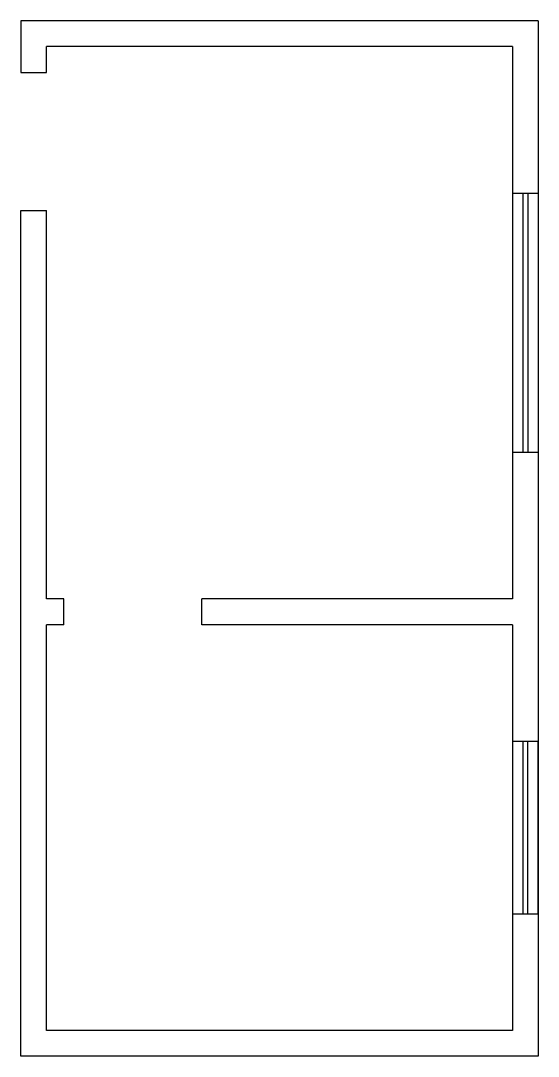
# Model space of a CAD drawing. Header units: millimetres. Extents: x 1523.7 to 1526.7, y 2162.57 to 2168.57.
import ezdxf

# ---------------------------------------------------------------- set-up
doc = ezdxf.new("R2010")
doc.units = ezdxf.units.MM
doc.header["$LTSCALE"] = 0.01

msp = doc.modelspace()

# ---------------------------------------------------------------- linework, layer by layer
for p, q in [((1526.7014, 2168.5737), (1523.7014, 2168.5737)), ((1523.7014, 2168.5737), (1523.7014, 2168.2737)), ((1526.7014, 2168.5737), (1526.7014, 2162.5737)), ((1523.8514, 2168.2737), (1523.8514, 2168.4237)), ((1526.5514, 2168.4237), (1523.8514, 2168.4237)), ((1526.5514, 2168.4237), (1526.5514, 2165.2237)), ((1523.7014, 2168.2737), (1523.8514, 2168.2737)), ((1526.5514, 2167.5737), (1526.7014, 2167.5737)), ((1526.5514, 2167.5737), (1526.5514, 2166.0737)), ((1526.6114, 2167.5737), (1526.6114, 2166.0737)), ((1526.6414, 2167.5737), (1526.6414, 2166.0737)), ((1526.7014, 2167.5737), (1526.7014, 2166.0737)), ((1523.7014, 2162.5737), (1523.7014, 2167.4737)), ((1523.7014, 2167.4737), (1523.8514, 2167.4737)), ((1523.8514, 2165.2237), (1523.8514, 2167.4737)), ((1526.5514, 2166.0737), (1526.7014, 2166.0737)), ((1523.9514, 2165.2237), (1523.8514, 2165.2237)), ((1523.9514, 2165.0737), (1523.9514, 2165.2237)), ((1526.5514, 2165.2237), (1524.7514, 2165.2237)), ((1524.7514, 2165.0737), (1524.7514, 2165.2237)), ((1523.8514, 2162.7237), (1523.8514, 2165.0737)), ((1523.9514, 2165.0737), (1523.8514, 2165.0737)), ((1526.5514, 2165.0737), (1524.7514, 2165.0737)), ((1526.5514, 2165.0737), (1526.5514, 2162.7237)), ((1526.5514, 2164.3987), (1526.7014, 2164.3987)), ((1526.5514, 2164.3987), (1526.5514, 2163.3987)), ((1526.6114, 2164.3987), (1526.6114, 2163.3987)), ((1526.6414, 2163.3987), (1526.6414, 2164.3987)), ((1526.7014, 2163.3987), (1526.7014, 2164.3987)), ((1526.5514, 2163.3987), (1526.7014, 2163.3987)), ((1526.5514, 2163.3987), (1526.7014, 2163.3987)), ((1526.5514, 2163.3987), (1526.7014, 2163.3987)), ((1526.5514, 2162.7237), (1523.8514, 2162.7237)), ((1526.7014, 2162.5737), (1523.7014, 2162.5737))]:
    msp.add_line(p, q)

doc.saveas('drawing.dxf')
